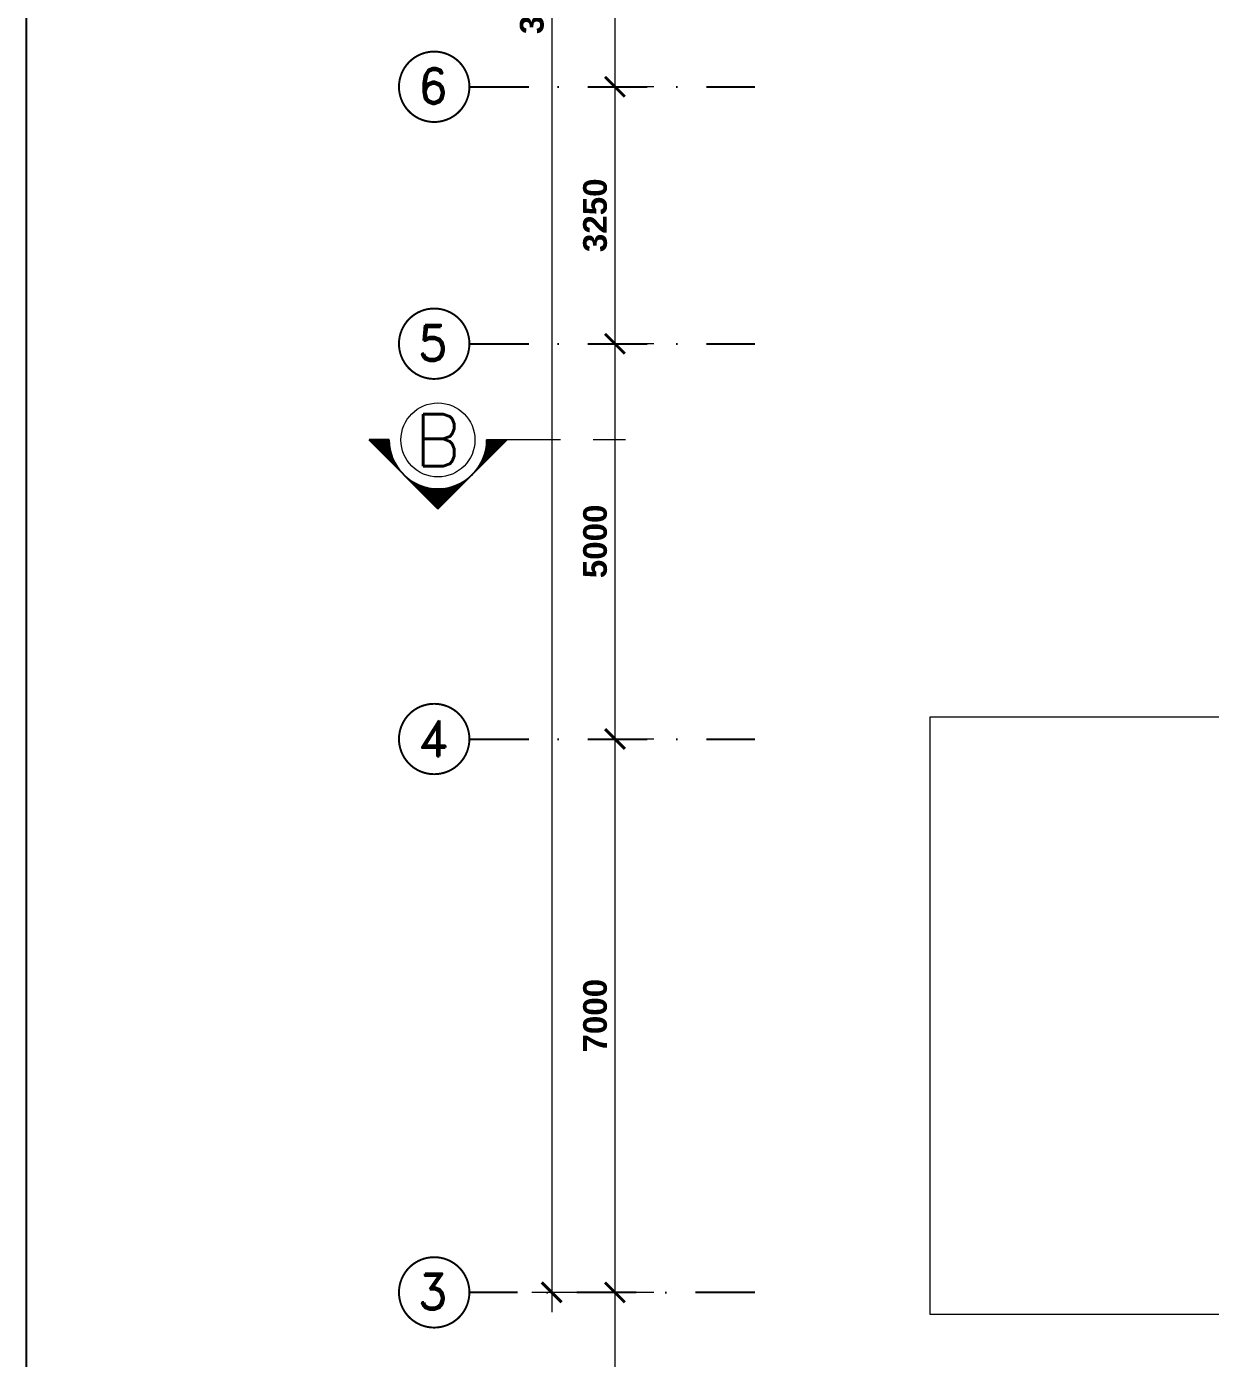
# Model space of a CAD drawing. Header units: inches. Extents: x 14 to 94880, y -4 to 65158.
# Drawn here: x 14 to 14989, y 21864 to 38709 of the extents above; entities that cross this region are included whole.
import ezdxf

# ---------------------------------------------------------------- set-up
doc = ezdxf.new("R2010")
doc.units = ezdxf.units.IN
doc.header["$MEASUREMENT"] = 0
doc.linetypes.add('DASHDOT', pattern=[1, 0.5, -0.25, 0, -0.25])
for name, color, linetype, lineweight in [('dim', 8, 'Continuous', 20), ('LW', 8, 'Continuous', 20), ('ROOF', 8, 'Continuous', 20), ('t3', 8, 'Continuous', 25)]:
    doc.layers.add(name, color=color, linetype=linetype, lineweight=lineweight)
for name, color, linetype in [('GRID', 8, 'DASHDOT'), ('GRID-TEXT', 8, 'Continuous'), ('t.block', 4, 'Continuous')]:
    doc.layers.add(name, color=color, linetype=linetype)
doc.styles.add('ROMANS', font='romans.shx', dxfattribs={"width": 0.5, "height": 400})
doc.styles.add('style1', font='romand.shx', dxfattribs={"height": 250})
doc.styles.add('style2', font='sanssb__.ttf', dxfattribs={"height": 1200})
pattern_1 = [(45, (-268886.374, -435299.072), (8.71155554, -8.71155554), [])]

# ---------------------------------------------------------------- blocks, each defined once
blk = doc.blocks.new('_ArchTick')
at = {"color": 0, "linetype": 'ByBlock', "const_width": 0.15}
blk.add_lwpolyline([(-0.5, -0.5), (0.5, 0.5)], dxfattribs=at)

msp = doc.modelspace()

# ---------------------------------------------------------------- hatches: boundary and pattern name
at = {"layer": 'LW'}
h = msp.add_hatch(dxfattribs=at)
h.set_pattern_fill('U', color=256, scale=12.32, angle=-45, style=0, pattern_type=0)
h.set_pattern_definition(pattern_1)
edge = h.paths.add_edge_path()
edge.add_arc((5217, 33481), 616, 540, 585)
edge.add_line((4782, 33045), (4346, 33481))
edge.add_line((4346, 33481), (4601, 33481))
h = msp.add_hatch(dxfattribs=at)
h.set_pattern_fill('U', color=256, scale=12.32, angle=-45, style=0, pattern_type=0)
h.set_pattern_definition(pattern_1)
edge = h.paths.add_edge_path()
edge.add_line((6088, 33481), (5653, 33045))
edge.add_arc((5217, 33481), 616, 675, 720)
edge.add_line((5833, 33481), (6088, 33481))
h = msp.add_hatch(dxfattribs=at)
h.set_pattern_fill('U', color=256, scale=12.32, angle=-45, style=0, pattern_type=0)
h.set_pattern_definition(pattern_1)
edge = h.paths.add_edge_path()
edge.add_line((5653, 33045), (5217, 32609))
edge.add_line((5217, 32609), (4782, 33045))
edge.add_arc((5217, 33481), 616, 585, 630)
edge.add_arc((5217, 33481), 616, 630, 675)

# ---------------------------------------------------------------- linework, layer by layer
for p, q in [((4601, 33481), (4346, 33481)), ((5217, 32609), (4346, 33481)), ((5217, 32609), (6088, 33481))]:
    msp.add_line(p, q)
at = {"layer": 'dim'}
for p, q in [((6656, 55948), (6656, 22448)), ((7456, 41448), (7456, 37698)), ((7456, 38198), (7456, 34448)), ((7950, 37948), (7206, 37948)), ((7950, 37948), (7206, 37948)), ((7456, 34948), (7456, 29448)), ((7950, 34698), (7206, 34698)), ((7950, 34698), (7206, 34698)), ((7456, 29948), (7456, 22448)), ((7950, 29698), (7206, 29698)), ((7950, 29698), (7206, 29698)), ((7456, 22948), (7456, 18723)), ((7150, 22698), (6406, 22698)), ((7950, 22698), (7206, 22698)), ((7950, 22698), (7206, 22698))]:
    msp.add_line(p, q, dxfattribs=at)
at = {"layer": 'GRID', "ltscale": 1500}
for p, q in [((5615, 37948), (9224, 37948)), ((5615, 34698), (9224, 34698)), ((5615, 29698), (9224, 29698)), ((9224, 22698), (5615, 22698))]:
    msp.add_line(p, q, dxfattribs=at)
at = {"layer": 'GRID-TEXT', "const_width": 24.7}
for points in [[(5615, 37948, 1), (4724, 37948, 0.414214), (5169, 37503, 0.414214), (5615, 37948, 1)], [(5615, 34698, 1), (4724, 34698, 0.414214), (5169, 34253, 0.414214), (5615, 34698, 1)], [(5615, 29698, 1), (4724, 29698, 0.414214), (5169, 29253, 0.414214), (5615, 29698, 1)], [(5615, 22698, 1), (4724, 22698, 0.414214), (5169, 22253, 0.414214), (5615, 22698, 1)]]:
    msp.add_lwpolyline(points, format="xyb", dxfattribs=at)
at = {"layer": 'LW'}
for p, q in [((6767, 33481), (5833, 33481)), ((7590, 33481), (7179, 33481))]:
    msp.add_line(p, q, dxfattribs=at)
for points in [[(4601, 33481, 0.198912), (4782, 33045), (4346, 33481)], [(6088, 33481), (5653, 33045, 0.198912), (5833, 33481)], [(5653, 33045), (5217, 32609), (4782, 33045, 0.198912), (5217, 32865, 0.198912)]]:
    msp.add_lwpolyline(points, format="xyb", close=True, dxfattribs=at)
msp.add_circle((5217, 33481), 468, dxfattribs=at)
at = {"layer": 'ROOF', "linetype": 'Continuous', "ltscale": 2000}
msp.add_lwpolyline([(15440, 29973), (11440, 29973), (11440, 22423), (18540, 22423)], dxfattribs=at)
at = {"layer": 't.block', "color": 7, "ltscale": 0.5}
msp.add_lwpolyline([(94869, 8), (14, 8), (14, 64871), (94869, 64871)], close=True, dxfattribs=at)

# ---------------------------------------------------------------- block references
at = {"layer": 'dim', "xscale": 250, "yscale": 250, "zscale": 250}
for p, rotation in [((7456, 37948), 270), ((7456, 37948), 90), ((7456, 34698), 270), ((7456, 34698), 90), ((7456, 29698), 90), ((7456, 29698), 270), ((6656, 22698), 270), ((7456, 22698), 270), ((7456, 22698), 90)]:
    msp.add_blockref('_ArchTick', p, dxfattribs=dict(at, rotation=rotation))

# ---------------------------------------------------------------- texts
at = {"layer": 'dim', "char_height": 300, "attachment_point": 5, "rotation": 90, "style": 'style2'}
for s, insert in [('\\A1;33000', (6406, 39198)), ('\\A1;3250', (7206, 36323)), ('\\A1;5000', (7206, 32198)), ('\\A1;7000', (7206, 26198))]:
    msp.add_mtext(s, dxfattribs=dict(at, insert=insert))
at = {"layer": 'GRID-TEXT', "style": 'style1'}
for s, p in [('6', (4961, 37733)), ('5', (4961, 34483)), ('4', (4961, 29483)), ('3', (4961, 22483))]:
    msp.add_text(s, height=450, dxfattribs=at).set_placement(p)
at = {"layer": 't3', "ltscale": 3, "style": 'ROMANS'}
msp.add_text('B', height=660, dxfattribs=at).set_placement((4915, 33149))

doc.saveas('drawing.dxf')
